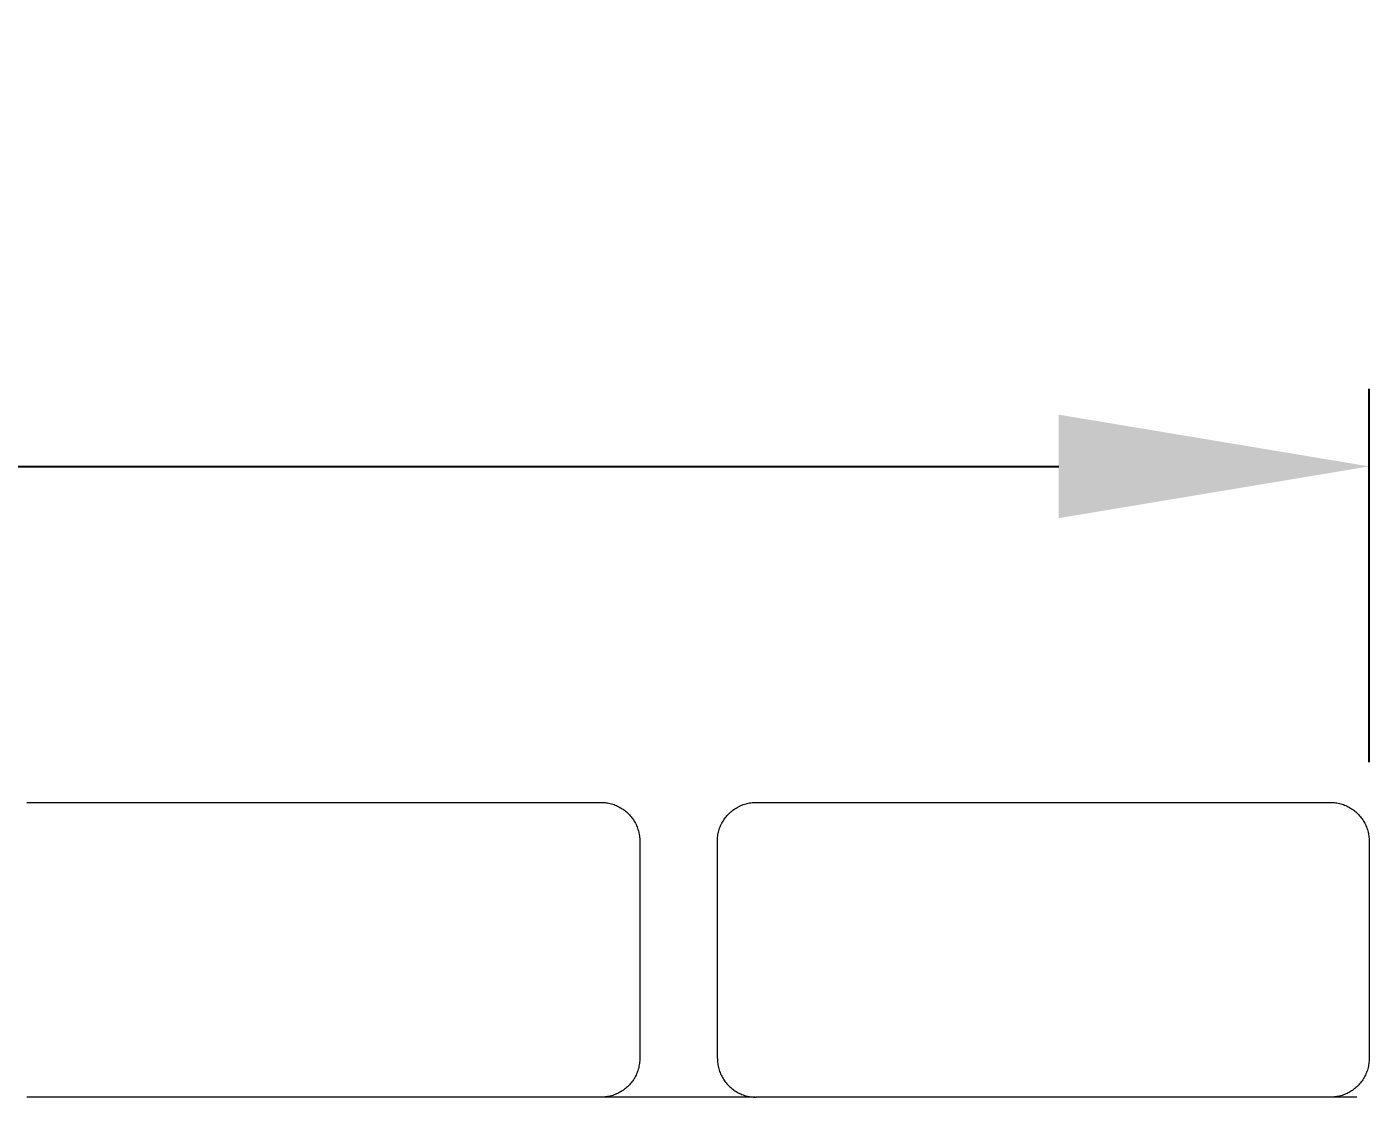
# Model space of a CAD drawing. Header units: millimetres. Extents: x -152 to 4236, y -557 to 2576.
# Drawn here: x 1766.3 to 1939.3, y 2437.9 to 2575.8 of the extents above; entities that cross this region are included whole.
import ezdxf

# ---------------------------------------------------------------- set-up
doc = ezdxf.new("R2010")
doc.units = ezdxf.units.MM
doc.layers.add('ZANO_R', color=7, linetype='Continuous', lineweight=0)
doc.layers.add('ZANO_W', color=1, linetype='Continuous', lineweight=0)
doc.styles.add('Arial', font='arial.ttf')
doc.styles.get("Standard").update_dxf_attribs({"font": 'ARIALUNI.TTF'})
doc.dimstyles.new('pl i ang', dxfattribs={"dimtxt": 50, "dimasz": 50, "dimexe": 1.25, "dimexo": 0.625, "dimgap": 10, "dimtad": 1, "dimtoh": 1, "dimtxsty": 'Standard', "dimcen": 2.5, "dimclrd": 1, "dimclre": 1, "dimclrt": 1, "dimadec": 0, "dimazin": 0, "dimtfac": 1, "dimtmove": 0, "dimatfit": 3, "dimfxl": 1, "dimarcsym": 1})

# ---------------------------------------------------------------- blocks, each defined once
blk = doc.blocks.new('*D451')
at = {"layer": 'ZANO_W', "color": 1, "lineweight": -2}
for p, q in [((163.3, 2480.86), (163.3, 2529.17)), ((1939.3, 2481.03), (1939.3, 2529.17)), ((203.3, 2519.17), (1899.3, 2519.17))]:
    blk.add_line(p, q, dxfattribs=at)
at = {"layer": 'ZANO_W', "color": 1}
for points in [[(203.3, 2525.84), (203.3, 2512.5), (163.3, 2519.17)], [(1899.3, 2512.5), (1899.3, 2525.84), (1939.3, 2519.17)]]:
    blk.add_solid(points, dxfattribs=at)
at = {"layer": 'ZANO_W', "color": 1, "insert": (1051.3, 2549.59), "char_height": 40, "attachment_point": 5, "style": 'Arial'}
blk.add_mtext('1776', dxfattribs=at)

msp = doc.modelspace()

# ---------------------------------------------------------------- linework, layer by layer
at = {"layer": 'ZANO_R'}
for p, q in [((1766.3, 2475.86), (1840.3, 2475.86)), ((1840.3, 2475.86), (1840.48, 2475.85)), ((1840.48, 2475.85), (1840.65, 2475.84)), ((1840.65, 2475.84), (1840.82, 2475.83)), ((1840.82, 2475.83), (1840.99, 2475.81)), ((1840.99, 2475.81), (1841.15, 2475.78)), ((1841.15, 2475.78), (1841.32, 2475.75)), ((1841.32, 2475.75), (1841.49, 2475.71)), ((1841.49, 2475.71), (1841.65, 2475.67)), ((1841.65, 2475.67), (1841.82, 2475.62)), ((1858.79, 2475.62), (1858.96, 2475.67)), ((1858.96, 2475.67), (1859.12, 2475.71)), ((1859.12, 2475.71), (1859.29, 2475.75)), ((1859.29, 2475.75), (1859.45, 2475.78)), ((1859.45, 2475.78), (1859.62, 2475.81)), ((1859.62, 2475.81), (1859.79, 2475.83)), ((1859.79, 2475.83), (1859.96, 2475.84)), ((1859.96, 2475.84), (1860.13, 2475.85)), ((1860.13, 2475.85), (1860.3, 2475.86)), ((1860.3, 2475.86), (1934.3, 2475.86)), ((1934.3, 2475.86), (1934.48, 2475.85)), ((1934.48, 2475.85), (1934.65, 2475.84)), ((1934.65, 2475.84), (1934.82, 2475.83)), ((1934.82, 2475.83), (1934.99, 2475.81)), ((1934.99, 2475.81), (1935.15, 2475.78)), ((1935.15, 2475.78), (1935.32, 2475.75)), ((1935.32, 2475.75), (1935.49, 2475.71)), ((1935.49, 2475.71), (1935.65, 2475.67)), ((1935.65, 2475.67), (1935.82, 2475.62)), ((1841.82, 2475.62), (1841.98, 2475.57)), ((1841.98, 2475.57), (1842.14, 2475.51)), ((1842.14, 2475.51), (1842.3, 2475.44)), ((1842.3, 2475.44), (1842.45, 2475.37)), ((1842.45, 2475.37), (1842.6, 2475.3)), ((1842.6, 2475.3), (1842.75, 2475.21)), ((1842.75, 2475.21), (1842.9, 2475.13)), ((1842.9, 2475.13), (1843.05, 2475.04)), ((1843.05, 2475.04), (1843.19, 2474.94)), ((1843.19, 2474.94), (1843.33, 2474.84)), ((1843.33, 2474.84), (1843.46, 2474.74)), ((1843.46, 2474.74), (1843.59, 2474.63)), ((1843.59, 2474.63), (1843.72, 2474.51)), ((1843.72, 2474.51), (1843.84, 2474.39)), ((1843.84, 2474.39), (1843.96, 2474.27)), ((1843.96, 2474.27), (1844.07, 2474.14)), ((1844.07, 2474.14), (1844.18, 2474.01)), ((1844.18, 2474.01), (1844.29, 2473.88)), ((1856.32, 2473.88), (1856.43, 2474.01)), ((1856.43, 2474.01), (1856.54, 2474.14)), ((1856.54, 2474.14), (1856.65, 2474.27)), ((1856.65, 2474.27), (1856.77, 2474.39)), ((1856.77, 2474.39), (1856.89, 2474.51)), ((1856.89, 2474.51), (1857.02, 2474.63)), ((1857.02, 2474.63), (1857.15, 2474.74)), ((1857.15, 2474.74), (1857.28, 2474.84)), ((1857.28, 2474.84), (1857.42, 2474.94)), ((1857.42, 2474.94), (1857.56, 2475.04)), ((1857.56, 2475.04), (1857.71, 2475.13)), ((1857.71, 2475.13), (1857.85, 2475.21)), ((1857.85, 2475.21), (1858, 2475.3)), ((1858, 2475.3), (1858.16, 2475.37)), ((1858.16, 2475.37), (1858.31, 2475.44)), ((1858.31, 2475.44), (1858.47, 2475.51)), ((1858.47, 2475.51), (1858.63, 2475.57)), ((1858.63, 2475.57), (1858.79, 2475.62)), ((1935.82, 2475.62), (1935.98, 2475.57)), ((1935.98, 2475.57), (1936.14, 2475.51)), ((1936.14, 2475.51), (1936.3, 2475.44)), ((1936.3, 2475.44), (1936.45, 2475.37)), ((1936.45, 2475.37), (1936.6, 2475.3)), ((1936.6, 2475.3), (1936.75, 2475.21)), ((1936.75, 2475.21), (1936.9, 2475.13)), ((1936.9, 2475.13), (1937.05, 2475.04)), ((1937.05, 2475.04), (1937.19, 2474.94)), ((1937.19, 2474.94), (1937.33, 2474.84)), ((1937.33, 2474.84), (1937.46, 2474.74)), ((1937.46, 2474.74), (1937.59, 2474.63)), ((1937.59, 2474.63), (1937.72, 2474.51)), ((1937.72, 2474.51), (1937.84, 2474.39)), ((1937.84, 2474.39), (1937.96, 2474.27)), ((1937.96, 2474.27), (1938.07, 2474.14)), ((1938.07, 2474.14), (1938.18, 2474.01)), ((1938.18, 2474.01), (1938.29, 2473.88)), ((1844.29, 2473.88), (1844.39, 2473.74)), ((1844.39, 2473.74), (1844.49, 2473.6)), ((1844.49, 2473.6), (1844.58, 2473.45)), ((1844.58, 2473.45), (1844.66, 2473.31)), ((1844.66, 2473.31), (1844.74, 2473.16)), ((1844.74, 2473.16), (1844.82, 2473)), ((1844.82, 2473), (1844.89, 2472.85)), ((1844.89, 2472.85), (1844.96, 2472.69)), ((1844.96, 2472.69), (1845.02, 2472.53)), ((1845.02, 2472.53), (1845.07, 2472.37)), ((1845.07, 2472.37), (1845.12, 2472.21)), ((1845.12, 2472.21), (1845.16, 2472.04)), ((1855.45, 2472.04), (1855.49, 2472.21)), ((1855.49, 2472.21), (1855.54, 2472.37)), ((1855.54, 2472.37), (1855.59, 2472.53)), ((1855.59, 2472.53), (1855.65, 2472.69)), ((1855.65, 2472.69), (1855.72, 2472.85)), ((1855.72, 2472.85), (1855.79, 2473)), ((1855.79, 2473), (1855.86, 2473.16)), ((1855.86, 2473.16), (1855.95, 2473.31)), ((1855.95, 2473.31), (1856.03, 2473.45)), ((1856.03, 2473.45), (1856.12, 2473.6)), ((1856.12, 2473.6), (1856.22, 2473.74)), ((1856.22, 2473.74), (1856.32, 2473.88)), ((1938.29, 2473.88), (1938.39, 2473.74)), ((1938.39, 2473.74), (1938.49, 2473.6)), ((1938.49, 2473.6), (1938.58, 2473.45)), ((1938.58, 2473.45), (1938.66, 2473.31)), ((1938.66, 2473.31), (1938.74, 2473.16)), ((1938.74, 2473.16), (1938.82, 2473)), ((1938.82, 2473), (1938.89, 2472.85)), ((1938.89, 2472.85), (1938.96, 2472.69)), ((1938.96, 2472.69), (1939.02, 2472.53)), ((1939.02, 2472.53), (1939.07, 2472.37)), ((1939.07, 2472.37), (1939.12, 2472.21)), ((1939.12, 2472.21), (1939.16, 2472.04)), ((1845.16, 2472.04), (1845.2, 2471.87)), ((1845.2, 2471.87), (1845.23, 2471.71)), ((1845.23, 2471.71), (1845.26, 2471.54)), ((1845.26, 2471.54), (1845.28, 2471.37)), ((1845.28, 2471.37), (1845.29, 2471.2)), ((1845.29, 2471.2), (1845.3, 2471.03)), ((1845.3, 2471.03), (1845.3, 2470.86)), ((1845.3, 2470.86), (1845.3, 2442.86)), ((1855.3, 2470.86), (1855.31, 2471.03)), ((1855.3, 2442.86), (1855.3, 2470.86)), ((1855.31, 2471.03), (1855.32, 2471.2)), ((1855.32, 2471.2), (1855.33, 2471.37)), ((1855.33, 2471.37), (1855.35, 2471.54)), ((1855.35, 2471.54), (1855.38, 2471.71)), ((1855.38, 2471.71), (1855.41, 2471.87)), ((1855.41, 2471.87), (1855.45, 2472.04)), ((1939.16, 2472.04), (1939.2, 2471.87)), ((1939.2, 2471.87), (1939.23, 2471.71)), ((1939.23, 2471.71), (1939.26, 2471.54)), ((1939.26, 2471.54), (1939.28, 2471.37)), ((1939.28, 2471.37), (1939.29, 2471.2)), ((1939.29, 2471.2), (1939.3, 2471.03)), ((1939.3, 2471.03), (1939.3, 2470.86)), ((1939.3, 2470.86), (1939.3, 2442.86)), ((1845.3, 2442.86), (1845.3, 2442.69)), ((1855.3, 2442.86), (1855.31, 2442.69)), ((1939.3, 2442.86), (1939.3, 2442.69)), ((1845.02, 2441.18), (1844.96, 2441.02)), ((1845.07, 2441.34), (1845.02, 2441.18)), ((1845.12, 2441.51), (1845.07, 2441.34)), ((1845.16, 2441.67), (1845.12, 2441.51)), ((1845.2, 2441.84), (1845.16, 2441.67)), ((1845.23, 2442.01), (1845.2, 2441.84)), ((1845.26, 2442.18), (1845.23, 2442.01)), ((1845.28, 2442.35), (1845.26, 2442.18)), ((1845.29, 2442.52), (1845.28, 2442.35)), ((1845.3, 2442.69), (1845.29, 2442.52)), ((1855.31, 2442.69), (1855.32, 2442.52)), ((1855.32, 2442.52), (1855.33, 2442.35)), ((1855.33, 2442.35), (1855.35, 2442.18)), ((1855.35, 2442.18), (1855.38, 2442.01)), ((1855.38, 2442.01), (1855.41, 2441.84)), ((1855.41, 2441.84), (1855.45, 2441.67)), ((1855.45, 2441.67), (1855.49, 2441.51)), ((1855.49, 2441.51), (1855.54, 2441.34)), ((1855.54, 2441.34), (1855.59, 2441.18)), ((1855.59, 2441.18), (1855.65, 2441.02)), ((1939.02, 2441.18), (1938.96, 2441.02)), ((1939.07, 2441.34), (1939.02, 2441.18)), ((1939.12, 2441.51), (1939.07, 2441.34)), ((1939.16, 2441.67), (1939.12, 2441.51)), ((1939.2, 2441.84), (1939.16, 2441.67)), ((1939.23, 2442.01), (1939.2, 2441.84)), ((1939.26, 2442.18), (1939.23, 2442.01)), ((1939.28, 2442.35), (1939.26, 2442.18)), ((1939.29, 2442.52), (1939.28, 2442.35)), ((1939.3, 2442.69), (1939.29, 2442.52)), ((1843.84, 2439.32), (1843.72, 2439.2)), ((1843.96, 2439.44), (1843.84, 2439.32)), ((1844.07, 2439.57), (1843.96, 2439.44)), ((1844.18, 2439.7), (1844.07, 2439.57)), ((1844.29, 2439.84), (1844.18, 2439.7)), ((1844.39, 2439.97), (1844.29, 2439.84)), ((1844.49, 2440.11), (1844.39, 2439.97)), ((1844.58, 2440.26), (1844.49, 2440.11)), ((1844.66, 2440.41), (1844.58, 2440.26)), ((1844.74, 2440.56), (1844.66, 2440.41)), ((1844.82, 2440.71), (1844.74, 2440.56)), ((1844.89, 2440.86), (1844.82, 2440.71)), ((1844.96, 2441.02), (1844.89, 2440.86)), ((1855.65, 2441.02), (1855.72, 2440.86)), ((1855.72, 2440.86), (1855.79, 2440.71)), ((1855.79, 2440.71), (1855.86, 2440.56)), ((1855.86, 2440.56), (1855.95, 2440.41)), ((1855.95, 2440.41), (1856.03, 2440.26)), ((1856.03, 2440.26), (1856.12, 2440.11)), ((1856.12, 2440.11), (1856.22, 2439.97)), ((1856.22, 2439.97), (1856.32, 2439.84)), ((1856.32, 2439.84), (1856.43, 2439.7)), ((1856.43, 2439.7), (1856.54, 2439.57)), ((1856.54, 2439.57), (1856.65, 2439.44)), ((1856.65, 2439.44), (1856.77, 2439.32)), ((1856.77, 2439.32), (1856.89, 2439.2)), ((1937.84, 2439.32), (1937.72, 2439.2)), ((1937.96, 2439.44), (1937.84, 2439.32)), ((1938.07, 2439.57), (1937.96, 2439.44)), ((1938.18, 2439.7), (1938.07, 2439.57)), ((1938.29, 2439.84), (1938.18, 2439.7)), ((1938.39, 2439.97), (1938.29, 2439.84)), ((1938.49, 2440.11), (1938.39, 2439.97)), ((1938.58, 2440.26), (1938.49, 2440.11)), ((1938.66, 2440.41), (1938.58, 2440.26)), ((1938.74, 2440.56), (1938.66, 2440.41)), ((1938.82, 2440.71), (1938.74, 2440.56)), ((1938.89, 2440.86), (1938.82, 2440.71)), ((1938.96, 2441.02), (1938.89, 2440.86)), ((1840.3, 2437.86), (1766.3, 2437.86)), ((1840.48, 2437.86), (1840.3, 2437.86)), ((1860.19, 2437.86), (1840.42, 2437.86)), ((1840.65, 2437.87), (1840.48, 2437.86)), ((1840.82, 2437.88), (1840.65, 2437.87)), ((1840.99, 2437.9), (1840.82, 2437.88)), ((1841.15, 2437.93), (1840.99, 2437.9)), ((1841.32, 2437.96), (1841.15, 2437.93)), ((1841.49, 2438), (1841.32, 2437.96)), ((1841.65, 2438.04), (1841.49, 2438)), ((1841.82, 2438.09), (1841.65, 2438.04)), ((1841.98, 2438.15), (1841.82, 2438.09)), ((1842.14, 2438.21), (1841.98, 2438.15)), ((1842.3, 2438.27), (1842.14, 2438.21)), ((1842.45, 2438.34), (1842.3, 2438.27)), ((1842.6, 2438.42), (1842.45, 2438.34)), ((1842.75, 2438.5), (1842.6, 2438.42)), ((1842.9, 2438.58), (1842.75, 2438.5)), ((1843.05, 2438.68), (1842.9, 2438.58)), ((1843.19, 2438.77), (1843.05, 2438.68)), ((1843.33, 2438.87), (1843.19, 2438.77)), ((1843.46, 2438.98), (1843.33, 2438.87)), ((1843.59, 2439.09), (1843.46, 2438.98)), ((1843.72, 2439.2), (1843.59, 2439.09)), ((1856.89, 2439.2), (1857.02, 2439.09)), ((1857.02, 2439.09), (1857.15, 2438.98)), ((1857.15, 2438.98), (1857.28, 2438.87)), ((1857.28, 2438.87), (1857.42, 2438.77)), ((1857.42, 2438.77), (1857.56, 2438.68)), ((1857.56, 2438.68), (1857.71, 2438.58)), ((1857.71, 2438.58), (1857.85, 2438.5)), ((1857.85, 2438.5), (1858, 2438.42)), ((1858, 2438.42), (1858.16, 2438.34)), ((1858.16, 2438.34), (1858.31, 2438.27)), ((1858.31, 2438.27), (1858.47, 2438.21)), ((1858.47, 2438.21), (1858.63, 2438.15)), ((1858.63, 2438.15), (1858.79, 2438.09)), ((1858.79, 2438.09), (1858.96, 2438.04)), ((1858.96, 2438.04), (1859.12, 2438)), ((1859.12, 2438), (1859.29, 2437.96)), ((1859.29, 2437.96), (1859.45, 2437.93)), ((1859.45, 2437.93), (1859.62, 2437.9)), ((1859.62, 2437.9), (1859.79, 2437.88)), ((1859.79, 2437.88), (1859.96, 2437.87)), ((1859.96, 2437.87), (1860.13, 2437.86)), ((1860.13, 2437.86), (1860.3, 2437.86)), ((1934.3, 2437.86), (1860.3, 2437.86)), ((1934.48, 2437.86), (1934.3, 2437.86)), ((1937.7, 2437.86), (1934.42, 2437.86)), ((1934.65, 2437.87), (1934.48, 2437.86)), ((1934.82, 2437.88), (1934.65, 2437.87)), ((1934.99, 2437.9), (1934.82, 2437.88)), ((1935.15, 2437.93), (1934.99, 2437.9)), ((1935.32, 2437.96), (1935.15, 2437.93)), ((1935.49, 2438), (1935.32, 2437.96)), ((1935.65, 2438.04), (1935.49, 2438)), ((1935.82, 2438.09), (1935.65, 2438.04)), ((1935.98, 2438.15), (1935.82, 2438.09)), ((1936.14, 2438.21), (1935.98, 2438.15)), ((1936.3, 2438.27), (1936.14, 2438.21)), ((1936.45, 2438.34), (1936.3, 2438.27)), ((1936.6, 2438.42), (1936.45, 2438.34)), ((1936.75, 2438.5), (1936.6, 2438.42)), ((1936.9, 2438.58), (1936.75, 2438.5)), ((1937.05, 2438.68), (1936.9, 2438.58)), ((1937.19, 2438.77), (1937.05, 2438.68)), ((1937.33, 2438.87), (1937.19, 2438.77)), ((1937.46, 2438.98), (1937.33, 2438.87)), ((1937.59, 2439.09), (1937.46, 2438.98)), ((1937.72, 2439.2), (1937.59, 2439.09))]:
    msp.add_line(p, q, dxfattribs=at)

# ---------------------------------------------------------------- dimensions: what is measured, and where the dimension line sits
at = {"layer": 'ZANO_W'}
dim = msp.add_linear_dim(base=(1939.3, 2519.17), p1=(163.3, 2470.86), p2=(1939.3, 2471.03), dimstyle='pl i ang', override={"dimtxt": 40, "dimasz": 40, "dimexe": 10, "dimexo": 10, "dimtoh": 0, "dimdec": 0, "dimtxsty": 'Arial', "dimtdec": 0, "dimtmove": 1}, dxfattribs=at)
dim.commit()
dim.dimension.update_dxf_attribs({"geometry": '*D451', "text_midpoint": (1051.3, 2549.59)})

doc.saveas('drawing.dxf')
